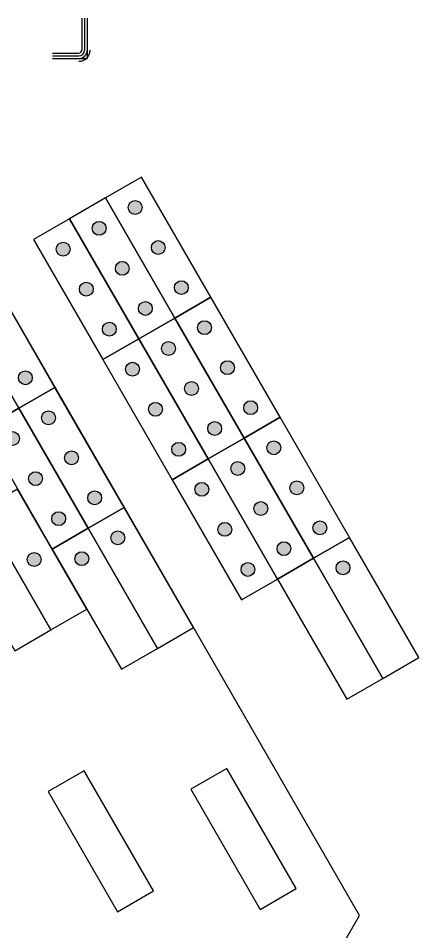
# Model space of a CAD drawing. Header units: millimetres. Extents: x 1388 to 8110, y -1425 to 5021.
# Drawn here: x 2886.4 to 3031, y 2323.1 to 2652.4 of the extents above; entities that cross this region are included whole.
import ezdxf

# ---------------------------------------------------------------- set-up
doc = ezdxf.new("R2010")
doc.units = ezdxf.units.MM

msp = doc.modelspace()

# ---------------------------------------------------------------- hatches: boundary and pattern name
at = {"true_color": 0xf1eb1f}
h = msp.add_hatch(color=2, dxfattribs=at)
h.dxf.hatch_style = 1
h.paths.add_polyline_path([(2931.14, 2584.144, 1), (2926.14, 2584.144, 1)])
h = msp.add_hatch(color=2, dxfattribs=at)
h.dxf.hatch_style = 1
h.paths.add_polyline_path([(2918.15, 2576.644, 1), (2913.15, 2576.644, 1)])
h = msp.add_hatch(color=2, dxfattribs=at)
h.dxf.hatch_style = 1
h.paths.add_polyline_path([(2939.474, 2569.71, 1), (2934.474, 2569.71, 1)])
h = msp.add_hatch(color=2, dxfattribs=at)
h.dxf.hatch_style = 1
h.paths.add_polyline_path([(2905.159, 2569.144, 1), (2900.159, 2569.144, 1)])
h = msp.add_hatch(color=2, dxfattribs=at)
h.dxf.hatch_style = 1
h.paths.add_polyline_path([(2926.483, 2562.21, 1), (2921.483, 2562.21, 1)])
h = msp.add_hatch(color=2, dxfattribs=at)
h.dxf.hatch_style = 1
h.paths.add_polyline_path([(2913.493, 2554.71, 1), (2908.493, 2554.71, 1)])
h = msp.add_hatch(color=2, dxfattribs=at)
h.dxf.hatch_style = 1
h.paths.add_polyline_path([(2947.807, 2555.276, 1), (2942.807, 2555.276, 1)])
h = msp.add_hatch(color=2, dxfattribs=at)
h.dxf.hatch_style = 1
h.paths.add_polyline_path([(2934.817, 2547.776, 1), (2929.817, 2547.776, 1)])
h = msp.add_hatch(color=2, dxfattribs=at)
h.dxf.hatch_style = 1
h.paths.add_polyline_path([(2921.826, 2540.276, 1), (2916.826, 2540.276, 1)])
h = msp.add_hatch(color=2, dxfattribs=at)
h.dxf.hatch_style = 1
h.paths.add_polyline_path([(2956.14, 2540.842, 1), (2951.14, 2540.842, 1)])
h = msp.add_hatch(color=2, dxfattribs=at)
h.dxf.hatch_style = 1
h.paths.add_polyline_path([(2943.15, 2533.342, 1), (2938.15, 2533.342, 1)])
h = msp.add_hatch(color=2, dxfattribs=at)
h.dxf.hatch_style = 1
h.paths.add_polyline_path([(2930.159, 2525.842, 1), (2925.159, 2525.842, 1)])
h = msp.add_hatch(color=2, dxfattribs=at)
h.dxf.hatch_style = 1
h.paths.add_polyline_path([(2964.474, 2526.409, 1), (2959.474, 2526.409, 1)])
h = msp.add_hatch(color=2, dxfattribs=at)
h.dxf.hatch_style = 1
h.paths.add_polyline_path([(2891.515, 2522.776, 1), (2886.515, 2522.776, 1)])
h = msp.add_hatch(color=2, dxfattribs=at)
h.dxf.hatch_style = 1
h.paths.add_polyline_path([(2951.483, 2518.909, 1), (2946.483, 2518.909, 1)])
h = msp.add_hatch(color=2, dxfattribs=at)
h.dxf.hatch_style = 1
h.paths.add_polyline_path([(2938.493, 2511.409, 1), (2933.493, 2511.409, 1)])
h = msp.add_hatch(color=2, dxfattribs=at)
h.dxf.hatch_style = 1
h.paths.add_polyline_path([(2972.807, 2511.975, 1), (2967.807, 2511.975, 1)])
h = msp.add_hatch(color=2, dxfattribs=at)
h.dxf.hatch_style = 1
h.paths.add_polyline_path([(2899.849, 2508.342, 1), (2894.849, 2508.342, 1)])
h = msp.add_hatch(color=2, dxfattribs=at)
h.dxf.hatch_style = 1
h.paths.add_polyline_path([(2959.817, 2504.475, 1), (2954.817, 2504.475, 1)])
h = msp.add_hatch(color=2, dxfattribs=at)
h.dxf.hatch_style = 1
h.paths.add_polyline_path([(2886.858, 2500.842, 1), (2881.858, 2500.842, 1)])
h = msp.add_hatch(color=2, dxfattribs=at)
h.dxf.hatch_style = 1
h.paths.add_polyline_path([(2981.14, 2497.541, 1), (2976.14, 2497.541, 1)])
h = msp.add_hatch(color=2, dxfattribs=at)
h.dxf.hatch_style = 1
h.paths.add_polyline_path([(2908.182, 2493.909, 1), (2903.182, 2493.909, 1)])
h = msp.add_hatch(color=2, dxfattribs=at)
h.dxf.hatch_style = 1
h.paths.add_polyline_path([(2946.826, 2496.975, 1), (2941.826, 2496.975, 1)])
h = msp.add_hatch(color=2, dxfattribs=at)
h.dxf.hatch_style = 1
h.paths.add_polyline_path([(2968.15, 2490.041, 1), (2963.15, 2490.041, 1)])
h = msp.add_hatch(color=2, dxfattribs=at)
h.dxf.hatch_style = 1
h.paths.add_polyline_path([(2895.192, 2486.409, 1), (2890.192, 2486.409, 1)])
h = msp.add_hatch(color=2, dxfattribs=at)
h.dxf.hatch_style = 1
h.paths.add_polyline_path([(2955.159, 2482.541, 1), (2950.159, 2482.541, 1)])
h = msp.add_hatch(color=2, dxfattribs=at)
h.dxf.hatch_style = 1
h.paths.add_polyline_path([(2989.474, 2483.107, 1), (2984.474, 2483.107, 1)])
h = msp.add_hatch(color=2, dxfattribs=at)
h.dxf.hatch_style = 1
h.paths.add_polyline_path([(2916.515, 2479.475, 1), (2911.515, 2479.475, 1)])
h = msp.add_hatch(color=2, dxfattribs=at)
h.dxf.hatch_style = 1
h.paths.add_polyline_path([(2976.483, 2475.607, 1), (2971.483, 2475.607, 1)])
h = msp.add_hatch(color=2, dxfattribs=at)
h.dxf.hatch_style = 1
h.paths.add_polyline_path([(2903.525, 2471.975, 1), (2898.525, 2471.975, 1)])
h = msp.add_hatch(color=2, dxfattribs=at)
h.dxf.hatch_style = 1
h.paths.add_polyline_path([(2963.493, 2468.107, 1), (2958.493, 2468.107, 1)])
h = msp.add_hatch(color=2, dxfattribs=at)
h.dxf.hatch_style = 1
h.paths.add_polyline_path([(2997.807, 2468.674, 1), (2992.807, 2468.674, 1)])
h = msp.add_hatch(color=2, dxfattribs=at)
h.dxf.hatch_style = 1
h.paths.add_polyline_path([(2924.849, 2465.041, 1), (2919.849, 2465.041, 1)])
h = msp.add_hatch(color=2, dxfattribs=at)
h.dxf.hatch_style = 1
h.paths.add_polyline_path([(2984.817, 2461.174, 1), (2979.817, 2461.174, 1)])
h = msp.add_hatch(color=2, dxfattribs=at)
h.dxf.hatch_style = 1
h.paths.add_polyline_path([(2894.701, 2457.258, 1), (2889.701, 2457.258, 1)])
h = msp.add_hatch(color=2, dxfattribs=at)
h.dxf.hatch_style = 1
h.paths.add_polyline_path([(2911.858, 2457.541, 1), (2906.858, 2457.541, 1)])
h = msp.add_hatch(color=2, dxfattribs=at)
h.dxf.hatch_style = 1
h.paths.add_polyline_path([(2971.826, 2453.674, 1), (2966.826, 2453.674, 1)])
h = msp.add_hatch(color=2, dxfattribs=at)
h.dxf.hatch_style = 1
h.paths.add_polyline_path([(3006.14, 2454.24, 1), (3001.14, 2454.24, 1)])

# ---------------------------------------------------------------- linework, layer by layer
for p, q in [((2909.356, 2652.379), (2909.356, 2640.856)), ((2910.356, 2652.379), (2910.356, 2640.856)), ((2911.356, 2652.379), (2911.356, 2637.856)), ((2898.833, 2639.856), (2908.356, 2639.856)), ((2898.833, 2638.856), (2908.356, 2638.856)), ((2898.833, 2637.856), (2911.356, 2637.856))]:
    msp.add_line(p, q)
for points in [[(2955.969, 2551.809), (2930.969, 2595.111), (2917.978, 2587.611), (2942.978, 2544.309)], [(2942.978, 2544.309), (2917.978, 2587.611), (2904.988, 2580.111), (2929.988, 2536.809)], [(2576.566, 2578.954), (2432.229, 2328.954), (2576.566, 2078.954), (2865.241, 2078.954), (3009.579, 2328.954), (2865.241, 2578.954)], [(2929.988, 2536.809), (2904.988, 2580.111), (2891.998, 2572.611), (2916.998, 2529.309)], [(2899.677, 2519.309), (2874.677, 2562.611), (2861.687, 2555.111), (2886.687, 2511.809)], [(2886.687, 2511.809), (2861.687, 2555.111), (2848.696, 2547.611), (2873.696, 2504.309)], [(2980.969, 2508.508), (2955.969, 2551.809), (2942.978, 2544.309), (2967.978, 2501.008)], [(2967.978, 2501.008), (2942.978, 2544.309), (2929.988, 2536.809), (2954.988, 2493.508)], [(2954.988, 2493.508), (2929.988, 2536.809), (2916.998, 2529.309), (2941.998, 2486.008)], [(2924.677, 2476.008), (2899.677, 2519.309), (2886.687, 2511.809), (2911.687, 2468.508)], [(2911.687, 2468.508), (2886.687, 2511.809), (2873.696, 2504.309), (2898.696, 2461.008)], [(3005.969, 2465.207), (2980.969, 2508.508), (2967.978, 2501.008), (2992.978, 2457.707)], [(2992.978, 2457.707), (2967.978, 2501.008), (2954.988, 2493.508), (2979.988, 2450.207)], [(2979.988, 2450.207), (2954.988, 2493.508), (2941.998, 2486.008), (2966.998, 2442.707)], [(2911.196, 2439.357), (2886.196, 2482.659), (2873.206, 2475.159), (2898.206, 2431.857)], [(2898.206, 2431.857), (2873.206, 2475.159), (2860.216, 2467.659), (2885.216, 2424.357)], [(2949.677, 2432.707), (2924.677, 2476.008), (2911.687, 2468.508), (2936.687, 2425.207)], [(2936.687, 2425.207), (2911.687, 2468.508), (2898.696, 2461.008), (2923.696, 2417.707)], [(3030.969, 2421.905), (3005.969, 2465.207), (2992.978, 2457.707), (3017.978, 2414.405)], [(3017.978, 2414.405), (2992.978, 2457.707), (2979.988, 2450.207), (3004.988, 2406.905)], [(2935.216, 2337.755), (2910.216, 2381.056), (2897.225, 2373.556), (2922.225, 2330.255)], [(2986.687, 2338.604), (2961.687, 2381.905), (2948.696, 2374.405), (2973.696, 2331.104)]]:
    msp.add_lwpolyline(points, close=True)
at = {"color": 2, "true_color": 0xf1eb1f}
for centre in [(2928.64, 2584.144), (2915.65, 2576.644), (2936.974, 2569.71), (2902.659, 2569.144), (2923.983, 2562.21), (2910.993, 2554.71), (2945.307, 2555.276), (2932.317, 2547.776), (2919.326, 2540.276), (2953.64, 2540.842), (2940.65, 2533.342), (2927.659, 2525.842), (2961.974, 2526.409), (2889.015, 2522.776), (2948.983, 2518.909), (2935.993, 2511.409), (2970.307, 2511.975), (2897.349, 2508.342), (2957.317, 2504.475), (2884.358, 2500.842), (2978.64, 2497.541), (2905.682, 2493.909), (2944.326, 2496.975), (2965.65, 2490.041), (2892.692, 2486.409), (2952.659, 2482.541), (2986.974, 2483.107), (2914.015, 2479.475), (2973.983, 2475.607), (2901.025, 2471.975), (2960.993, 2468.107), (2995.307, 2468.674), (2922.349, 2465.041), (2982.317, 2461.174), (2892.201, 2457.258), (2909.358, 2457.541), (2969.326, 2453.674), (3003.64, 2454.24)]:
    msp.add_circle(centre, 2.5, dxfattribs=at)
for radius in [1, 2, 3, 4]:
    msp.add_arc((2908.356, 2640.856), radius, 270, 0)

doc.saveas('drawing.dxf')
